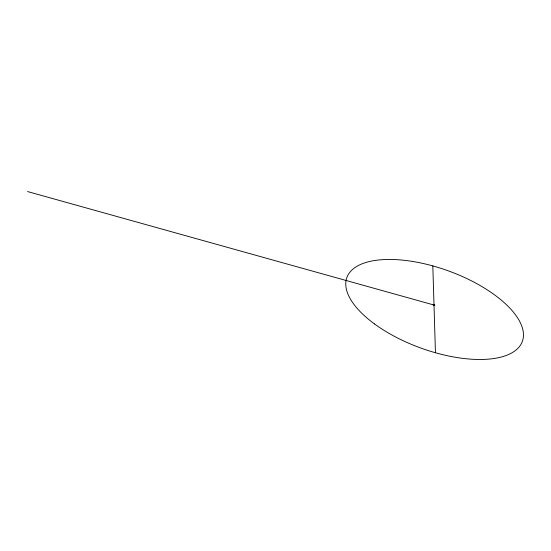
<?xml version="1.0" encoding="UTF-8"?>
<svg xmlns="http://www.w3.org/2000/svg" width="551" height="551" viewBox="0 0 551 551"><rect width="100%" height="100%" fill="white"/><g stroke="black" fill="none" stroke-linecap="round" stroke-linejoin="round"><path stroke-width="0.83" d="M27.55 191.555L434.002 305.027M432.817 265.906L433.988 304.613M434.016 305.447L435.442 352.757M374.487 323.933A93.36 40.967 20 0 0 521.315 343.7A93.36 40.967 20 0 0 408.029 260.768A93.36 40.967 20 0 0 374.487 323.933M433.458 305.192A0.902 0.393 19.9 0 0 434.842 305.337A0.902 0.393 19.9 0 0 433.699 304.551A0.902 0.393 19.9 0 0 433.458 305.192"/></g></svg>
